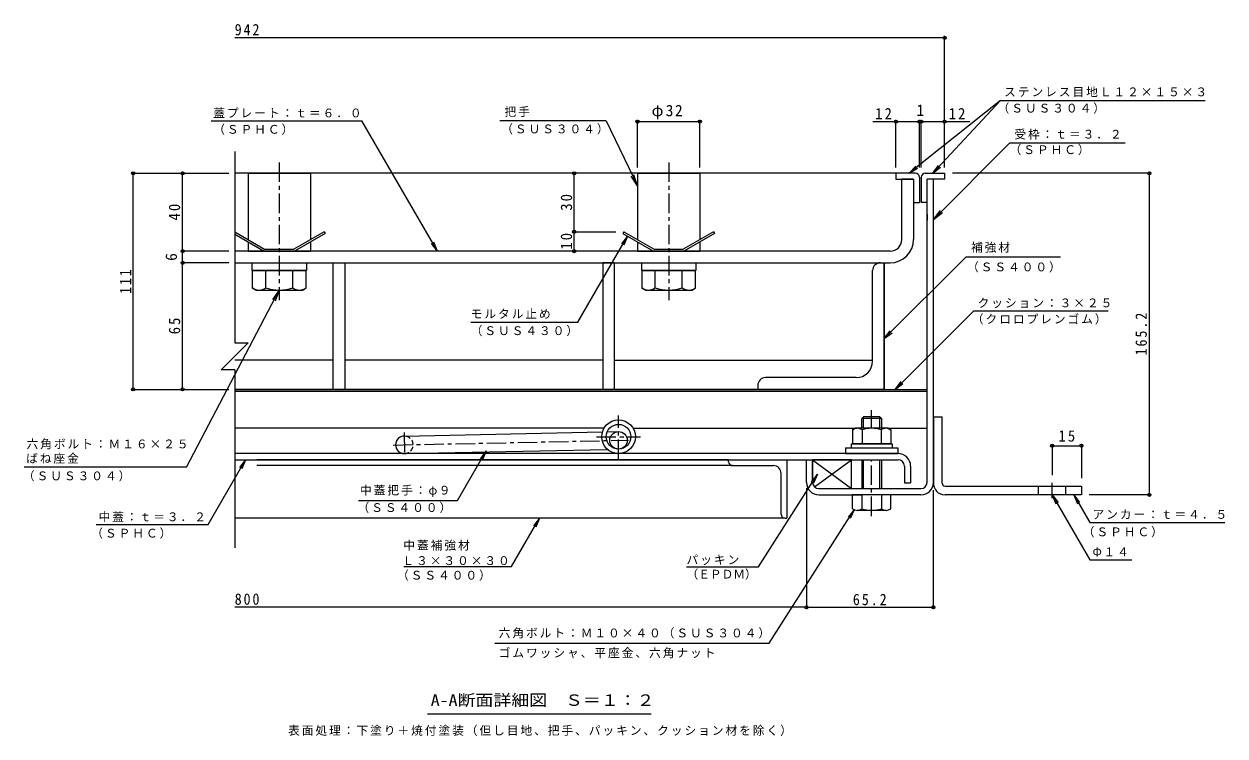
# Model space of a CAD drawing. Units: millimetres at full size. Extents: x -524 to 544, y -392 to 371.
# Drawn here: x -73 to 544, y 5 to 371 of the extents above; entities that cross this region are included whole.
import ezdxf
from ezdxf.enums import TextEntityAlignment as Align

# ---------------------------------------------------------------- set-up
doc = ezdxf.new("R2010")
doc.units = ezdxf.units.MM
doc.header["$LTSCALE"] = 2
doc.header["$PDMODE"] = 32
doc.header["$PDSIZE"] = 1.6
doc.linetypes.add('CHAIN1', pattern=[8, 5, -1, 1, -1])
doc.linetypes.add('DASHED1', pattern=[1.8, 1.2, -0.6])
for name, color, linetype, lineweight in [('D-1', 2, 'Continuous', 9), ('D-2', 3, 'Continuous', 9), ('D-3', 4, 'Continuous', 9), ('D-5', 7, 'Continuous', 9), ('D-6', 6, 'Continuous', 5), ('D-7', 5, 'Continuous', 5), ('D-8', 5, 'Continuous', 5), ('D-9', 134, 'Continuous', 5), ('D-A', 3, 'Continuous', 9), ('D-B', 6, 'Continuous', 5), ('D-C', 5, 'Continuous', 5), ('D-D', 4, 'Continuous', 9), ('D-E', 3, 'Continuous', 9), ('D-F', 7, 'Continuous', 9)]:
    doc.layers.add(name, color=color, linetype=linetype, lineweight=lineweight)
doc.styles.add('ＭＳ ゴシック', font='')
doc.styles.get('ＭＳ ゴシック').set_extended_font_data('MS Gothic')

msp = doc.modelspace()

# ---------------------------------------------------------------- linework, layer by layer
at = {"layer": 'D-1'}
for p, q in [((390.746, 135.202), (390.746, 291.002)), ((393.946, 135.202), (393.946, 291.002)), ((331.946, 135.202), (331.946, 146.802)), ((335.146, 132.002), (387.546, 132.002)), ((335.146, 128.802), (357.246, 128.802)), ((387.546, 128.802), (367.246, 128.802))]:
    msp.add_line(p, q, dxfattribs=at)
msp.add_lwpolyline([(328.746, 135.202), (328.746, 146.802), (331.946, 146.802)], dxfattribs=at)
for centre, radius, start, end in [((335.146, 135.202), 6.4, 180, 270), ((335.146, 135.202), 3.2, 180, 270), ((387.546, 135.202), 3.2, 270, 0), ((387.546, 135.202), 6.4, 270, 0)]:
    msp.add_arc(centre, radius, start, end, dxfattribs=at)
at = {"layer": 'D-2'}
for p, q in [((377.746, 260.003), (377.746, 291.003)), ((383.746, 291.003), (377.746, 291.003)), ((383.746, 291.003), (383.746, 260.003)), ((371.746, 254.003), (35.115, 254.003)), ((35.115, 248.003), (371.746, 248.003))]:
    msp.add_line(p, q, dxfattribs=at)
at = {"layer": 'D-2', "linetype": 'CHAIN1'}
for p, q in [((232.246, 147.304), (232.246, 169.5)), ((220.897, 158.652), (243.594, 158.652))]:
    msp.add_line(p, q, dxfattribs=at)
at = {"layer": 'D-2'}
for radius in [8.65, 6.35]:
    msp.add_circle((232.246, 158.652), radius, dxfattribs=at)
for radius in [12, 6]:
    msp.add_arc((371.746, 260.003), radius, 270, 0, dxfattribs=at)
at = {"layer": 'D-3'}
for p, q in [((374.746, 294.003), (35.115, 294.003)), ((383.746, 291.003), (383.746, 279.003)), ((386.746, 292.003), (386.746, 279.003)), ((387.746, 292.002), (387.746, 279.002)), ((389.746, 294.002), (399.746, 294.002)), ((399.746, 291.002), (390.746, 291.002)), ((390.746, 279.002), (390.746, 291.002)), ((399.746, 294.002), (399.746, 291.002)), ((383.746, 279.003), (386.746, 279.003)), ((390.746, 279.002), (387.746, 279.002)), ((35.115, 263.883), (50.496, 255.003)), ((35.115, 262.728), (50.228, 254.003)), ((81.084, 264.003), (65.496, 255.003)), ((81.584, 263.137), (65.764, 254.003)), ((81.084, 264.003), (81.584, 263.137)), ((234.907, 264.003), (234.407, 263.137)), ((234.407, 263.137), (250.228, 254.003)), ((234.907, 264.003), (250.496, 255.003)), ((281.084, 264.003), (265.496, 255.003)), ((281.584, 263.137), (265.764, 254.003)), ((281.084, 264.003), (281.584, 263.137)), ((50.228, 254.003), (65.764, 254.003)), ((50.496, 255.003), (65.496, 255.003)), ((250.228, 254.003), (265.764, 254.003)), ((250.496, 255.003), (265.496, 255.003))]:
    msp.add_line(p, q, dxfattribs=at)
msp.add_lwpolyline([(384.746, 294.003), (374.746, 294.003), (374.746, 291.003), (383.746, 291.003)], dxfattribs=at)
for centre, start, end in [((384.746, 292.003), 0, 90), ((389.746, 292.002), 90, 180)]:
    msp.add_arc(centre, 2, start, end, dxfattribs=at)
at = {"layer": 'D-5'}
for p, q in [((428.455, 331.482), (381.527, 294.002)), ((428.455, 331.482), (393.752, 294.002)), ((428.455, 331.482), (533.624, 331.482)), ((23.025, 320.953), (100.461, 320.953)), ((139.32, 254.003), (100.461, 320.953)), ((225.913, 320.953), (171.262, 320.953)), ((225.913, 320.953), (241.995, 287.535)), ((433.225, 309.611), (393.946, 270.196)), ((433.225, 309.611), (492.493, 309.611)), ((381.529, 294.003), (384.995, 297.606)), ((381.529, 294.003), (385.809, 296.586)), ((393.752, 294.002), (396.641, 298.083)), ((393.752, 294.002), (397.599, 297.196)), ((241.995, 287.535), (238.71, 292.556)), ((241.995, 287.535), (240.121, 293.235)), ((393.946, 270.196), (397.59, 274.963)), ((393.946, 270.196), (398.699, 273.857)), ((236.853, 261.725), (233.809, 257.758)), ((139.32, 254.003), (136.267, 257.963)), ((139.32, 254.003), (137.396, 258.618)), ((459.245, 250.846), (410.534, 250.846)), ((57.996, 234.003), (54.539, 229.099)), ((414.754, 223.421), (483.661, 223.421)), ((156.31, 217.482), (211.31, 217.482)), ((368.746, 209.058), (372.713, 212.102)), ((374.336, 183.003), (378.303, 186.047)), ((164.248, 151.332), (161.195, 147.372)), ((164.248, 151.332), (162.324, 146.717)), ((10.303, 143.093), (-73.094, 143.093)), ((21.446, 113.637), (40.696, 146.802)), ((40.696, 146.802), (37.643, 142.842)), ((40.696, 146.802), (38.772, 142.187)), ((304.098, 91.777), (334.443, 139.398)), ((334.443, 139.398), (331.229, 135.569)), ((334.443, 139.398), (332.329, 134.867)), ((454.946, 128.802), (456.859, 124.183)), ((454.946, 128.802), (457.99, 124.835)), ((454.946, 128.802), (474.228, 95.404)), ((466.005, 128.802), (474.228, 114.56)), ((466.005, 128.802), (467.919, 124.183)), ((466.005, 128.802), (469.049, 124.835)), ((309.654, 52.576), (353.336, 121.127)), ((353.336, 121.127), (350.122, 117.297)), ((353.336, 121.127), (351.223, 116.596)), ((-36.098, 113.637), (21.446, 113.637)), ((177.305, 92.013), (191.694, 116.802)), ((191.694, 116.802), (188.641, 112.842)), ((191.694, 116.802), (189.77, 112.187)), ((474.228, 114.56), (543.716, 114.56)), ((474.228, 95.404), (495.839, 95.404)), ((121.995, 92.013), (177.305, 92.013)), ((267.184, 91.777), (304.098, 91.777)), ((168.679, 52.576), (309.654, 52.576)), ((249.048, 16.134), (134.048, 16.134))]:
    msp.add_line(p, q, dxfattribs=at)
for points in [[(211.31, 217.482), (236.853, 261.725), (234.94, 257.105)], [(410.534, 250.846), (368.746, 209.058), (371.79, 213.025)], [(10.303, 143.093), (57.996, 234.003), (55.926, 228.371)], [(414.754, 223.421), (374.336, 183.003), (377.38, 186.97)], [(98.769, 125.949), (149.515, 125.949), (164.248, 151.332)]]:
    msp.add_lwpolyline(points, dxfattribs=at)
at = {"layer": 'D-6'}
for p, q in [((390.746, 272.801), (390.746, 269.801)), ((35.115, 183.003), (390.746, 183.003)), ((35.115, 182.003), (390.746, 182.003)), ((224.77, 163.003), (35.115, 163.003)), ((122.152, 159.001), (223.958, 161.13)), ((226.421, 161.181), (232.152, 161.301)), ((239.722, 163.003), (353.746, 163.003)), ((370.746, 163.003), (390.746, 163.003)), ((122.34, 150.003), (226.506, 152.181)), ((232.246, 152.301), (232.34, 152.303)), ((331.946, 146.802), (331.946, 135.202)), ((332.849, 132.973), (351.946, 146.802))]:
    msp.add_line(p, q, dxfattribs=at)
at = {"layer": 'D-6', "linetype": 'CHAIN1'}
for p, q in [((122.114, 160.803), (122.364, 148.827)), ((116.542, 154.383), (237.302, 156.908))]:
    msp.add_line(p, q, dxfattribs=at)
at = {"layer": 'D-6'}
msp.add_lwpolyline([(335.146, 132.002), (351.946, 132.002), (351.946, 146.802), (331.946, 146.802), (351.946, 132.002)], dxfattribs=at)
msp.add_circle((232.246, 156.802), 4.5, dxfattribs=at)
msp.add_arc((122.246, 154.502), 4.5, 90, 270, dxfattribs=at)
at = {"layer": 'D-6', "linetype": 'DASHED1'}
msp.add_arc((122.246, 154.502), 4.5, 270, 90, dxfattribs=at)
at = {"layer": 'D-7'}
for p, q in [((358.058, 168.802), (357.246, 167.99)), ((367.246, 167.99), (357.246, 167.99)), ((357.246, 163.002), (357.246, 167.99)), ((366.434, 168.802), (358.058, 168.802)), ((358.058, 163.002), (358.058, 168.802)), ((366.434, 168.802), (367.246, 167.99)), ((366.434, 163.002), (366.434, 168.802)), ((367.246, 167.99), (367.246, 163.302)), ((367.246, 167.99), (367.246, 163.002)), ((357.246, 146.802), (357.246, 132.002)), ((358.058, 132.002), (358.058, 146.802)), ((366.434, 132.002), (366.434, 146.802)), ((367.246, 146.802), (367.246, 132.002)), ((372.046, 128.802), (352.446, 128.802)), ((352.446, 121.697), (352.446, 128.802)), ((357.246, 128.802), (357.246, 121.697)), ((367.246, 128.802), (367.246, 121.697)), ((372.046, 121.697), (372.046, 128.802)), ((369.646, 120.802), (354.846, 120.802))]:
    msp.add_line(p, q, dxfattribs=at)
at = {"layer": 'D-7', "linetype": 'CHAIN1'}
for p, q in [((362.246, 163.002), (362.246, 172.335)), ((362.246, 117.924), (362.246, 146.802))]:
    msp.add_line(p, q, dxfattribs=at)
at = {"layer": 'D-7', "color": 2, "lineweight": 9}
for p, q in [((352.431, 162.243), (353.746, 163.002)), ((352.431, 162.243), (352.431, 155.002)), ((370.746, 163.002), (353.746, 163.002)), ((357.338, 162.243), (357.338, 155.002)), ((367.153, 162.243), (367.153, 155.002))]:
    msp.add_line(p, q, dxfattribs=at)
at = {"layer": 'D-7', "color": 6}
for p, q in [((351.746, 155.002), (351.746, 153.002)), ((351.746, 153.002), (372.746, 153.002))]:
    msp.add_line(p, q, dxfattribs=at)
at = {"layer": 'D-7', "color": 134}
for p, q in [((348.746, 153.002), (348.746, 150.002)), ((348.746, 153.002), (375.746, 153.002)), ((348.746, 150.002), (375.746, 150.002)), ((375.746, 153.002), (375.746, 150.002))]:
    msp.add_line(p, q, dxfattribs=at)
at = {"layer": 'D-7', "color": 2, "lineweight": 9}
msp.add_lwpolyline([(370.746, 163.002), (372.061, 162.243), (372.061, 155.002), (352.431, 155.002)], dxfattribs=at)
at = {"layer": 'D-7', "color": 6}
msp.add_lwpolyline([(351.746, 155.002), (372.746, 155.002), (372.746, 153.002)], dxfattribs=at)
at = {"layer": 'D-7', "color": 2, "lineweight": 9}
for centre, radius, start, end in [((355.327, 157.226), 5.793, 94.38438, 120), ((354.731, 158.162), 4.842, 57.42749, 88.18784), ((362.246, 146.761), 16.241, 72.41188, 107.5881), ((369.76, 158.162), 4.842, 91.81215, 122.57249), ((369.164, 157.226), 5.793, 59.99998, 85.6156)]:
    msp.add_arc(centre, radius, start, end, dxfattribs=at)
at = {"layer": 'D-7'}
for centre, radius, start, end in [((354.846, 124.468), 3.666, 229.1022, 310.89809), ((362.246, 135.218), 14.416, 249.70546, 290.29454), ((369.646, 124.468), 3.666, 229.10191, 310.8978)]:
    msp.add_arc(centre, radius, start, end, dxfattribs=at)
at = {"layer": 'D-8'}
for p, q in [((35.115, 248.003), (368.746, 248.003)), ((368.746, 248.003), (368.746, 183.003)), ((368.746, 183.003), (35.115, 183.003))]:
    msp.add_line(p, q, dxfattribs=at)
at = {"layer": 'D-9'}
for p, q in [((366.746, 248.003), (368.746, 248.003)), ((368.746, 183.003), (368.746, 248.003)), ((362.746, 197.503), (362.746, 244.003)), ((354.246, 189.003), (307.746, 189.003)), ((303.746, 185.003), (303.746, 183.003)), ((303.746, 183.003), (368.746, 183.003))]:
    msp.add_line(p, q, dxfattribs=at)
for centre, radius, start, end in [((366.746, 244.003), 4, 90, 180), ((354.246, 197.503), 8.5, 270, 0), ((307.746, 185.003), 4, 90, 180)]:
    msp.add_arc(centre, radius, start, end, dxfattribs=at)
at = {"layer": 'D-A'}
for p, q in [((375.846, 150.002), (35.115, 150.002)), ((35.115, 146.802), (375.846, 146.802)), ((379.046, 143.602), (379.046, 135.002)), ((382.246, 143.602), (382.246, 135.002)), ((379.046, 135.002), (382.246, 135.002))]:
    msp.add_line(p, q, dxfattribs=at)
for radius in [6.4, 3.2]:
    msp.add_arc((375.846, 143.602), radius, 0, 90, dxfattribs=at)
at = {"layer": 'D-B'}
for p, q in [((288.746, 146.802), (46.42, 146.802)), ((290.746, 143.802), (46.42, 143.802)), ((288.746, 146.802), (318.746, 146.802)), ((288.746, 145.802), (288.746, 146.802)), ((290.746, 143.802), (311.746, 143.802)), ((318.746, 146.802), (318.746, 116.802)), ((315.746, 118.802), (315.746, 139.802)), ((317.746, 116.802), (35.115, 116.802)), ((317.746, 116.802), (318.746, 116.802))]:
    msp.add_line(p, q, dxfattribs=at)
for centre, radius, start, end in [((290.746, 145.802), 2, 180, 270), ((311.746, 139.802), 4, 0, 90), ((317.746, 118.802), 2, 180, 270)]:
    msp.add_arc(centre, radius, start, end, dxfattribs=at)
at = {"layer": 'D-C', "color": 2, "linetype": 'CHAIN1', "lineweight": 9}
for p, q in [((57.996, 299.538), (57.996, 228.877)), ((257.996, 299.538), (257.996, 228.877))]:
    msp.add_line(p, q, dxfattribs=at)
at = {"layer": 'D-C', "color": 2, "lineweight": 9}
for p, q in [((41.996, 294.003), (41.996, 259.91)), ((41.996, 294.003), (73.996, 294.003)), ((73.996, 294.003), (73.996, 259.91)), ((241.996, 294.003), (241.996, 259.91)), ((241.996, 294.003), (273.996, 294.003)), ((273.996, 294.003), (273.996, 259.91)), ((41.996, 258.756), (41.996, 254.003)), ((41.996, 254.003), (73.996, 254.003)), ((73.996, 258.756), (73.996, 254.003)), ((241.996, 258.756), (241.996, 254.003)), ((241.996, 254.003), (273.996, 254.003)), ((273.996, 258.756), (273.996, 254.003))]:
    msp.add_line(p, q, dxfattribs=at)
at = {"layer": 'D-C', "color": 134}
for p, q in [((43.996, 248.003), (43.996, 244.003)), ((43.996, 248.003), (71.996, 248.003)), ((71.996, 248.003), (71.996, 244.003)), ((243.996, 248.003), (243.996, 244.003)), ((243.996, 248.003), (271.996, 248.003)), ((271.996, 248.003), (271.996, 244.003)), ((43.996, 244.003), (71.996, 244.003)), ((243.996, 244.003), (271.996, 244.003))]:
    msp.add_line(p, q, dxfattribs=at)
at = {"layer": 'D-C'}
for p, q in [((44.139, 244.003), (44.139, 235.075)), ((71.852, 244.003), (44.139, 244.003)), ((51.067, 235.075), (51.067, 244.003)), ((64.924, 235.075), (64.924, 244.003)), ((71.852, 235.075), (71.852, 244.003)), ((244.139, 244.003), (244.139, 235.075)), ((271.852, 244.003), (244.139, 244.003)), ((251.067, 235.075), (251.067, 244.003)), ((264.924, 235.075), (264.924, 244.003)), ((271.852, 235.075), (271.852, 244.003)), ((45.996, 234.003), (44.139, 235.075)), ((245.996, 234.003), (244.139, 235.075))]:
    msp.add_line(p, q, dxfattribs=at)
for points in [[(45.996, 234.003), (69.996, 234.003), (71.852, 235.075)], [(245.996, 234.003), (269.996, 234.003), (271.852, 235.075)]]:
    msp.add_lwpolyline(points, dxfattribs=at)
for centre, radius, start, end in [((48.229, 242.158), 8.179, 240, 265.61574), ((47.387, 240.836), 6.837, 271.81354, 302.57069), ((57.996, 256.931), 22.928, 252.41203, 287.58795), ((68.604, 240.836), 6.837, 237.42929, 268.18645), ((67.763, 242.158), 8.179, 274.38425, 299.99998), ((248.229, 242.158), 8.179, 240, 265.61574), ((247.387, 240.836), 6.837, 271.81354, 302.57069), ((257.996, 256.931), 22.928, 252.41203, 287.58795), ((268.604, 240.836), 6.837, 237.42929, 268.18645), ((267.763, 242.158), 8.179, 274.38425, 299.99998)]:
    msp.add_arc(centre, radius, start, end, dxfattribs=at)
at = {"layer": 'D-D'}
for p, q in [((85.745, 198.003), (35.115, 198.003)), ((224.246, 198.003), (91.746, 198.003)), ((230.246, 198.003), (362.746, 198.003))]:
    msp.add_line(p, q, dxfattribs=at)
at = {"layer": 'D-E', "color": 2}
for p, q in [((85.745, 183.003), (85.745, 248.003)), ((85.745, 248.003), (91.745, 248.003)), ((224.246, 248.003), (224.246, 183.003)), ((230.246, 248.003), (224.246, 248.003)), ((230.246, 183.003), (230.246, 248.003)), ((224.246, 183.003), (230.246, 183.003))]:
    msp.add_line(p, q, dxfattribs=at)
at = {"layer": 'D-E'}
for p, q in [((393.946, 168.803), (393.946, 135.202)), ((393.946, 168.803), (398.446, 168.803)), ((398.446, 134.802), (398.446, 168.803)), ((399.946, 133.302), (469.946, 133.302)), ((447.946, 128.802), (447.946, 133.302)), ((461.946, 128.802), (461.946, 133.302)), ((469.946, 133.302), (469.946, 128.802)), ((469.946, 128.802), (399.946, 128.802))]:
    msp.add_line(p, q, dxfattribs=at)
at = {"layer": 'D-E', "linetype": 'CHAIN1'}
msp.add_line((454.946, 127.055), (454.946, 134.945), dxfattribs=at)
at = {"layer": 'D-E', "color": 2}
msp.add_lwpolyline([(91.745, 248.003), (91.745, 183.003), (85.745, 183.003)], dxfattribs=at)
at = {"layer": 'D-E'}
for radius, start in [(6, 176.17647), (1.5, 180.00027)]:
    msp.add_arc((399.946, 134.802), radius, start, 270, dxfattribs=at)
at = {"layer": 'D-F'}
for p, q in [((399.746, 297.002), (399.746, 364.599)), ((399.746, 363.599), (35.115, 363.599)), ((241.995, 297.002), (241.995, 321.527)), ((273.996, 297.002), (273.996, 321.527)), ((374.746, 297.002), (374.746, 321.527)), ((386.746, 297.002), (386.746, 321.527)), ((387.746, 297.002), (387.746, 321.527)), ((241.995, 320.527), (273.996, 320.527)), ((362.833, 320.527), (386.746, 320.527)), ((386.746, 320.527), (387.746, 320.527)), ((387.746, 320.527), (412.616, 320.527)), ((-17.662, 294.003), (32.115, 294.003)), ((-17.062, 183.003), (-17.062, 294.003)), ((8.385, 254.003), (8.385, 294.003)), ((209.465, 264.003), (209.465, 294.003)), ((505.471, 294.002), (403.746, 294.002)), ((504.871, 128.802), (504.871, 294.002)), ((208.865, 264.003), (230.907, 264.003)), ((209.465, 254.003), (209.465, 264.003)), ((32.115, 254.003), (7.385, 254.003)), ((8.385, 248.003), (8.385, 254.003)), ((32.115, 248.003), (7.385, 248.003)), ((8.385, 183.003), (8.385, 248.003)), ((35.115, 193.087), (28.234, 193.087)), ((35.115, 193.087), (35.115, 101.495)), ((-17.662, 183.003), (32.115, 183.003)), ((454.946, 154.652), (454.946, 138.945)), ((469.946, 154.652), (469.946, 137.302)), ((454.946, 154.052), (469.946, 154.052)), ((328.745, 132.202), (328.745, 70.023)), ((393.946, 70.423), (393.946, 131.202)), ((505.471, 128.802), (473.946, 128.802)), ((328.745, 71.023), (35.115, 71.023)), ((328.745, 71.023), (393.946, 71.023))]:
    msp.add_line(p, q, dxfattribs=at)
msp.add_lwpolyline([(35.115, 305.154), (35.115, 206.85), (41.997, 206.85), (28.234, 193.087)], dxfattribs=at)
for p in [(399.746, 363.599), (241.995, 320.527), (273.996, 320.527), (374.746, 320.527), (386.746, 320.527), (387.746, 320.527), (399.746, 320.527), (-17.062, 294.003), (8.385, 294.003), (209.465, 294.003), (504.871, 294.002), (209.465, 264.003), (8.385, 254.003), (209.465, 254.003), (8.385, 248.003), (-17.062, 183.003), (8.385, 183.003), (454.946, 154.052), (469.946, 154.052), (504.871, 128.802), (328.745, 71.023), (393.946, 71.023)]:
    msp.add_point(p, dxfattribs=at)

# ---------------------------------------------------------------- texts
at = {"layer": 'D-5', "style": 'ＭＳ ゴシック'}
msp.add_text('（ＥＰＤＭ）', height=4.399, dxfattribs=at).set_placement((267.184, 84.465), align=Align.BOTTOM_LEFT)
at = {"layer": 'D-5', "color": 2, "style": 'ＭＳ ゴシック', "width": 1.15}
msp.add_text('A-A断面詳細図\u3000Ｓ＝１：２', height=5.865, dxfattribs=at).set_placement((135.798, 18.634), align=Align.BOTTOM_LEFT)
at = {"layer": 'D-5', "char_height": 4.399, "attachment_point": 7, "style": 'ＭＳ ゴシック'}
for s, insert in [('\\T1.17;ステンレス目地Ｌ１２×１５×３', (430.294, 333.115)), ('\\T1.17;蓋プレート：ｔ＝６．０', (24.091, 322.462)), ('\\T1.17;把手', (173.681, 322.92)), ('\\T1.17;（ＳＵＳ３０４）', (426.926, 324.627)), ('\\T1.17;（ＳＰＨＣ）', (24.091, 313.729)), ('\\T1.17;（ＳＵＳ３０４）', (171.999, 313.94)), ('\\T1.17;受枠：ｔ＝３．２', (435.525, 311.322)), ('\\T1.17;（ＳＰＨＣ）', (433.093, 303.293)), ('\\T1.17;補強材', (413.285, 253.142)), ('\\T1.17;（ＳＳ４００）', (411.245, 243.037)), ('\\T1.17;クッション：３×２５', (416.664, 224.686)), ('\\T1.17;モルタル止め', (156.31, 219.283)), ('\\T1.17;（ＳＵＳ４３０）', (156.31, 210.301)), ('\\T1.17;（クロロプレンゴム）', (413.701, 216.266)), ('\\T1.17;六角ボルト：Ｍ１６×２５', (-71.789, 152.164)), ('\\T1.17;ばね座金', (-71.998, 144.82)), ('\\T1.17;（ＳＵＳ３０４）', (-73.65, 135.708)), ('\\T1.17;中蓋把手：φ９', (99.513, 127.726)), ('\\T1.17;（ＳＳ４００）', (98.184, 119.418)), ('\\T1.17;中蓋：ｔ＝３．２', (-34.811, 114.776)), ('\\T1.17;アンカー：ｔ＝４．５', (475.689, 116.264)), ('\\T1.17;（ＳＰＨＣ）', (-38.547, 106.264)), ('\\T1.17;（ＳＰＨＣ）', (470.693, 106.944)), ('\\T1.17;中蓋補強材', (121.738, 100.112)), ('\\T1.17;Φ１４', (475.689, 97.108)), ('\\T1.17;Ｌ３×３０×３０', (121.268, 92.674)), ('\\T1.17;パッキン', (267.184, 92.743)), ('\\T1.17;（ＳＳ４００）', (118.5, 84.647)), ('\\T1.17;六角ボルト：Ｍ１０×４０（ＳＵＳ３０４）', (170.708, 54.98)), ('\\T1.17;ゴムワッシャ、平座金、六角ナット', (170.708, 44.815)), ('\\T1.17;表面処理：下塗り＋焼付塗装（但し目地、把手、パッキン、クッション材を除く）', (62.548, 4.908))]:
    msp.add_mtext(s, dxfattribs=dict(at, insert=insert))
at = {"layer": 'D-F', "color": 2, "style": 'ＭＳ ゴシック'}
msp.add_text('1', height=5.865, dxfattribs=at).set_placement((385.246, 321.727), align=Align.BOTTOM_LEFT)
msp.add_text('6', height=5.865, rotation=90, dxfattribs=at).set_placement((7.185, 249.003), align=Align.BOTTOM_LEFT)
at = {"layer": 'D-F', "color": 2, "char_height": 5.865, "attachment_point": 7, "style": 'ＭＳ ゴシック'}
for s, insert in [('\\T1.27;\\W0.9;942', (35.115, 364.799)), ('\\T1.19;φ32', (249.246, 321.727)), ('\\T1.27;\\W0.95;12', (364.053, 321.727)), ('\\T1.27;\\W0.95;12', (401.801, 321.727)), ('\\T1.27;\\W0.95;15', (458.196, 156.052)), ('\\T1.27;\\W0.9;800', (35.115, 72.223)), ('\\T1.28;\\W0.9;65.2', (352.595, 72.023))]:
    msp.add_mtext(s, dxfattribs=dict(at, insert=insert))
at = {"layer": 'D-F', "color": 2, "char_height": 5.865, "attachment_point": 7, "rotation": 90, "style": 'ＭＳ ゴシック'}
for s, insert in [('\\T1.27;\\W0.95;40', (7.185, 269.753)), ('\\T1.27;\\W0.95;30', (208.465, 274.753)), ('\\T1.27;\\W0.95;10', (208.465, 254.753)), ('\\T1.27;\\W0.9;111', (-18.062, 232.003)), ('\\T1.27;\\W0.95;65', (7.185, 211.253)), ('\\T1.28;\\W0.9;165.2', (503.671, 200.402))]:
    msp.add_mtext(s, dxfattribs=dict(at, insert=insert))

doc.saveas('drawing.dxf')
